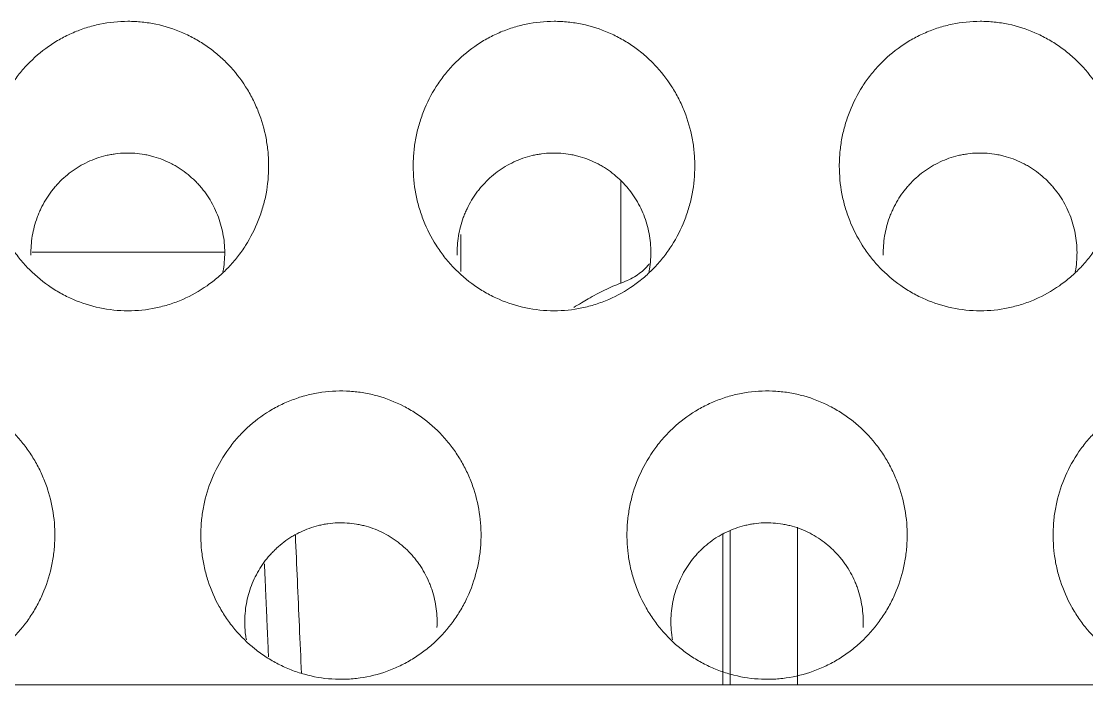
# Model space of a CAD drawing. Header units: inches. Extents: x 3778 to 56227, y -16914 to 35091.
# Drawn here: x 42843.12 to 42850.59, y -12658.71 to -12654.06 of the extents above; entities that cross this region are included whole.
import ezdxf

# ---------------------------------------------------------------- set-up
doc = ezdxf.new("R2010")
doc.units = ezdxf.units.IN
doc.header["$LTSCALE"] = 100
doc.header["$MEASUREMENT"] = 0
doc.layers.add('2-con', color=2, linetype='Continuous')
doc.layers.add('mark-B', color=2, linetype='Continuous', lineweight=20)

# ---------------------------------------------------------------- blocks, each defined once
blk = doc.blocks.new('무풍1WAY 대형')
at = {"layer": 'mark-B'}
for p, q in [((289.2596, -420.2368), (-384.8363, -420.2368)), ((-164.5158, -420.2368), (-164.5158, -421.3419)), ((-163.9918, -420.2368), (-163.9918, -421.2963)), ((-163.2769, -423.0513), (-163.2769, -423.7637)), ((-162.1557, -423.3937), (-162.1557, -423.1322)), ((-159.1497, -423.2677), (-160.5009, -423.2677))]:
    blk.add_line(p, q, dxfattribs=at)
for points, knots in [([(-168.2708, -421.2256), (-168.2746, -421.2909), (-168.2698, -421.4199), (-168.2416, -421.5457), (-168.2162, -421.6232), (-168.2108, -421.6387), (-168.1991, -421.6692), (-168.1807, -421.7144), (-168.1449, -421.7869), (-168.1108, -421.842), (-168.0832, -421.8822), (-168.0737, -421.8954), (-168.0539, -421.9214), (-168.0436, -421.9342), (-167.9908, -421.997), (-167.9443, -422.0424), (-167.8682, -422.1033), (-167.8418, -422.1224), (-167.8005, -422.1491), (-167.7865, -422.1578), (-167.7579, -422.1743), (-167.7435, -422.1822), (-167.6706, -422.2196), (-167.61, -422.2433), (-167.5312, -422.2653), (-167.5153, -422.2693), (-167.4832, -422.2765), (-167.4669, -422.2797), (-167.4181, -422.288), (-167.3855, -422.2918), (-167.2876, -422.2982), (-167.2223, -422.2959), (-167.1405, -422.2843), (-167.1242, -422.2816), (-167.0919, -422.2753), (-167.0438, -422.2647), (-166.9657, -422.241), (-166.9053, -422.2158), (-166.8609, -422.1945), (-166.8461, -422.187), (-166.8172, -422.1713), (-166.803, -422.1631), (-166.7331, -422.1205), (-166.6812, -422.0812), (-166.6213, -422.0257), (-166.6095, -422.0143), (-166.5865, -421.9908), (-166.5753, -421.9788), (-166.5427, -421.942), (-166.5224, -421.9166), (-166.4652, -421.8379), (-166.4322, -421.7819), (-166.3768, -421.663), (-166.3552, -421.6018), (-166.3315, -421.5078), (-166.325, -421.4761), (-166.3151, -421.4118), (-166.3116, -421.3791), (-166.3059, -421.2817), (-166.3082, -421.2171), (-166.3206, -421.1209), (-166.3262, -421.0889), (-166.337, -421.0411), (-166.341, -421.0252), (-166.3496, -420.9938), (-166.3543, -420.9782), (-166.3796, -420.9012), (-166.4054, -420.8419), (-166.4447, -420.7708), (-166.453, -420.7568), (-166.4702, -420.7289), (-166.4792, -420.7152), (-166.507, -420.6747), (-166.5267, -420.6488), (-166.5894, -420.5743), (-166.6358, -420.5289), (-166.6998, -420.4776), (-166.7129, -420.4676), (-166.7396, -420.4484), (-166.7802, -420.4206), (-166.8507, -420.3798), (-166.9101, -420.3529), (-166.9557, -420.335), (-166.9711, -420.3294), (-167.0024, -420.319), (-167.0182, -420.3141), (-167.0977, -420.2921), (-167.1621, -420.2811), (-167.2599, -420.2747), (-167.2928, -420.2742), (-167.3423, -420.276), (-167.3589, -420.2771), (-167.3917, -420.28), (-167.408, -420.2819), (-167.489, -420.2934), (-167.5524, -420.3091), (-167.6298, -420.3369), (-167.6452, -420.3429), (-167.6757, -420.3557), (-167.7206, -420.3759), (-167.7923, -420.4149), (-167.8462, -420.4516), (-167.8853, -420.4812), (-167.8981, -420.4914), (-167.9234, -420.5126), (-167.9357, -420.5235), (-167.9958, -420.5792), (-168.0388, -420.6279), (-168.0962, -420.7068), (-168.1141, -420.7342), (-168.1474, -420.7908), (-168.1625, -420.8196), (-168.2036, -420.9079), (-168.2252, -420.9689), (-168.2491, -421.0636), (-168.2556, -421.0958), (-168.2655, -421.1604), (-168.2689, -421.1929), (-168.2708, -421.2256)], [0, 0, 0, 0, 0.03125, 0.0625, 0.0625, 0.070312, 0.070312, 0.078125, 0.09375, 0.109375, 0.109375, 0.117187, 0.117187, 0.125, 0.125, 0.15625, 0.15625, 0.171875, 0.171875, 0.179687, 0.179687, 0.1875, 0.1875, 0.21875, 0.21875, 0.226562, 0.226562, 0.234375, 0.234375, 0.25, 0.25, 0.28125, 0.28125, 0.289062, 0.289062, 0.296875, 0.3125, 0.328125, 0.328125, 0.335937, 0.335937, 0.34375, 0.34375, 0.375, 0.375, 0.382812, 0.382812, 0.390625, 0.390625, 0.40625, 0.40625, 0.4375, 0.4375, 0.46875, 0.46875, 0.484375, 0.484375, 0.5, 0.5, 0.53125, 0.53125, 0.546875, 0.546875, 0.554687, 0.554687, 0.5625, 0.5625, 0.59375, 0.59375, 0.601562, 0.601562, 0.609375, 0.609375, 0.625, 0.625, 0.65625, 0.65625, 0.664062, 0.664062, 0.671875, 0.6875, 0.703125, 0.703125, 0.710937, 0.710937, 0.71875, 0.71875, 0.75, 0.75, 0.765625, 0.765625, 0.773438, 0.773438, 0.78125, 0.78125, 0.8125, 0.8125, 0.820313, 0.820313, 0.828125, 0.84375, 0.859375, 0.859375, 0.867188, 0.867188, 0.875, 0.875, 0.90625, 0.90625, 0.921875, 0.921875, 0.9375, 0.9375, 0.96875, 0.96875, 0.984375, 0.984375, 1, 1, 1, 1]), ([(-165.2832, -421.2256), (-165.287, -421.2909), (-165.2822, -421.4199), (-165.254, -421.5457), (-165.2287, -421.6232), (-165.2232, -421.6387), (-165.2116, -421.6692), (-165.1931, -421.7144), (-165.1573, -421.7869), (-165.1233, -421.842), (-165.0957, -421.8822), (-165.0861, -421.8954), (-165.0663, -421.9214), (-165.0561, -421.9342), (-165.0032, -421.997), (-164.9567, -422.0424), (-164.8806, -422.1033), (-164.8542, -422.1224), (-164.813, -422.1491), (-164.7989, -422.1578), (-164.7704, -422.1743), (-164.756, -422.1822), (-164.6831, -422.2196), (-164.6224, -422.2433), (-164.5436, -422.2653), (-164.5277, -422.2693), (-164.4956, -422.2765), (-164.4793, -422.2797), (-164.4305, -422.288), (-164.3979, -422.2918), (-164.3001, -422.2982), (-164.2348, -422.2959), (-164.153, -422.2843), (-164.1366, -422.2816), (-164.1043, -422.2753), (-164.0562, -422.2647), (-163.9781, -422.241), (-163.9178, -422.2158), (-163.8733, -422.1945), (-163.8586, -422.187), (-163.8296, -422.1713), (-163.8154, -422.1631), (-163.7455, -422.1205), (-163.6937, -422.0812), (-163.6337, -422.0257), (-163.622, -422.0143), (-163.599, -421.9908), (-163.5878, -421.9788), (-163.5552, -421.942), (-163.5348, -421.9166), (-163.4776, -421.8379), (-163.4446, -421.7819), (-163.3892, -421.663), (-163.3676, -421.6018), (-163.3439, -421.5078), (-163.3375, -421.4761), (-163.3276, -421.4118), (-163.3241, -421.3791), (-163.3184, -421.2817), (-163.3206, -421.2171), (-163.333, -421.1209), (-163.3386, -421.0889), (-163.3494, -421.0411), (-163.3534, -421.0252), (-163.3621, -420.9938), (-163.3668, -420.9782), (-163.392, -420.9012), (-163.4178, -420.8419), (-163.4572, -420.7708), (-163.4654, -420.7568), (-163.4826, -420.7289), (-163.4916, -420.7152), (-163.5194, -420.6747), (-163.5392, -420.6488), (-163.6018, -420.5743), (-163.6482, -420.5289), (-163.7122, -420.4776), (-163.7253, -420.4676), (-163.752, -420.4484), (-163.7926, -420.4206), (-163.8631, -420.3798), (-163.9225, -420.3529), (-163.9682, -420.335), (-163.9836, -420.3294), (-164.0148, -420.319), (-164.0307, -420.3141), (-164.1101, -420.2921), (-164.1745, -420.2811), (-164.2724, -420.2747), (-164.3052, -420.2742), (-164.3548, -420.276), (-164.3713, -420.2771), (-164.4041, -420.28), (-164.4204, -420.2819), (-164.5015, -420.2934), (-164.5649, -420.3091), (-164.6423, -420.3369), (-164.6577, -420.3429), (-164.6881, -420.3557), (-164.7331, -420.3759), (-164.8048, -420.4149), (-164.8587, -420.4516), (-164.8978, -420.4812), (-164.9106, -420.4914), (-164.9358, -420.5126), (-164.9482, -420.5235), (-165.0083, -420.5792), (-165.0513, -420.6279), (-165.1086, -420.7068), (-165.1265, -420.7342), (-165.1598, -420.7908), (-165.1749, -420.8196), (-165.216, -420.9079), (-165.2377, -420.9689), (-165.2615, -421.0636), (-165.268, -421.0958), (-165.2779, -421.1604), (-165.2814, -421.1929), (-165.2832, -421.2256)], [0, 0, 0, 0, 0.03125, 0.0625, 0.0625, 0.070313, 0.070313, 0.078125, 0.09375, 0.109375, 0.109375, 0.117188, 0.117188, 0.125, 0.125, 0.15625, 0.15625, 0.171875, 0.171875, 0.179688, 0.179688, 0.1875, 0.1875, 0.21875, 0.21875, 0.226563, 0.226563, 0.234375, 0.234375, 0.25, 0.25, 0.28125, 0.28125, 0.289063, 0.289063, 0.296875, 0.3125, 0.328125, 0.328125, 0.335938, 0.335938, 0.34375, 0.34375, 0.375, 0.375, 0.382813, 0.382813, 0.390625, 0.390625, 0.40625, 0.40625, 0.4375, 0.4375, 0.46875, 0.46875, 0.484375, 0.484375, 0.5, 0.5, 0.53125, 0.53125, 0.546875, 0.546875, 0.554688, 0.554688, 0.5625, 0.5625, 0.59375, 0.59375, 0.601563, 0.601563, 0.609375, 0.609375, 0.625, 0.625, 0.65625, 0.65625, 0.664063, 0.664063, 0.671875, 0.6875, 0.703125, 0.703125, 0.710938, 0.710938, 0.71875, 0.71875, 0.75, 0.75, 0.765625, 0.765625, 0.773438, 0.773438, 0.78125, 0.78125, 0.8125, 0.8125, 0.820313, 0.820313, 0.828125, 0.84375, 0.859375, 0.859375, 0.867188, 0.867188, 0.875, 0.875, 0.90625, 0.90625, 0.921875, 0.921875, 0.9375, 0.9375, 0.96875, 0.96875, 0.984375, 0.984375, 1, 1, 1, 1]), ([(-164.0439, -420.2368), (-164.0439, -420.3609), (-164.0439, -420.484), (-164.0439, -420.7281), (-164.0439, -420.9676), (-164.0439, -421.2032), (-164.0439, -421.3188)], [0, 0, 0, 0, 0.335683, 0.335683, 0.671367, 1, 1, 1, 1]), ([(-162.2957, -421.2256), (-162.2995, -421.2909), (-162.2947, -421.4199), (-162.2665, -421.5457), (-162.2411, -421.6232), (-162.2357, -421.6387), (-162.224, -421.6692), (-162.2056, -421.7144), (-162.1698, -421.7869), (-162.1357, -421.842), (-162.1081, -421.8822), (-162.0986, -421.8954), (-162.0788, -421.9214), (-162.0685, -421.9342), (-162.0157, -421.997), (-161.9692, -422.0424), (-161.8931, -422.1033), (-161.8667, -422.1224), (-161.8254, -422.1491), (-161.8114, -422.1578), (-161.7828, -422.1743), (-161.7684, -422.1822), (-161.6955, -422.2196), (-161.6349, -422.2433), (-161.5561, -422.2653), (-161.5402, -422.2693), (-161.5081, -422.2765), (-161.4918, -422.2797), (-161.443, -422.288), (-161.4104, -422.2918), (-161.3125, -422.2982), (-161.2472, -422.2959), (-161.1654, -422.2843), (-161.1491, -422.2816), (-161.1168, -422.2753), (-161.0687, -422.2647), (-160.9906, -422.241), (-160.9302, -422.2158), (-160.8858, -422.1945), (-160.8711, -422.187), (-160.8421, -422.1713), (-160.8279, -422.1631), (-160.758, -422.1205), (-160.7061, -422.0812), (-160.6462, -422.0257), (-160.6344, -422.0143), (-160.6115, -421.9908), (-160.6002, -421.9788), (-160.5676, -421.942), (-160.5473, -421.9166), (-160.4901, -421.8379), (-160.4571, -421.7819), (-160.4017, -421.663), (-160.3801, -421.6018), (-160.3564, -421.5078), (-160.3499, -421.4761), (-160.34, -421.4118), (-160.3365, -421.3791), (-160.3308, -421.2817), (-160.3331, -421.2171), (-160.3455, -421.1209), (-160.3511, -421.0889), (-160.3619, -421.0411), (-160.3659, -421.0252), (-160.3746, -420.9938), (-160.3792, -420.9782), (-160.4045, -420.9012), (-160.4303, -420.8419), (-160.4696, -420.7708), (-160.4779, -420.7568), (-160.4951, -420.7289), (-160.5041, -420.7152), (-160.5319, -420.6747), (-160.5516, -420.6488), (-160.6143, -420.5743), (-160.6607, -420.5289), (-160.7247, -420.4776), (-160.7378, -420.4676), (-160.7645, -420.4484), (-160.8051, -420.4206), (-160.8756, -420.3798), (-160.935, -420.3529), (-160.9806, -420.335), (-160.996, -420.3294), (-161.0273, -420.319), (-161.0431, -420.3141), (-161.1226, -420.2921), (-161.187, -420.2811), (-161.2848, -420.2747), (-161.3177, -420.2742), (-161.3672, -420.276), (-161.3838, -420.2771), (-161.4166, -420.28), (-161.4329, -420.2819), (-161.5139, -420.2934), (-161.5773, -420.3091), (-161.6547, -420.3369), (-161.6701, -420.3429), (-161.7006, -420.3557), (-161.7455, -420.3759), (-161.8172, -420.4149), (-161.8711, -420.4516), (-161.9102, -420.4812), (-161.9231, -420.4914), (-161.9483, -420.5126), (-161.9606, -420.5235), (-162.0207, -420.5792), (-162.0637, -420.6279), (-162.1211, -420.7068), (-162.139, -420.7342), (-162.1723, -420.7908), (-162.1874, -420.8196), (-162.2285, -420.9079), (-162.2501, -420.9689), (-162.274, -421.0636), (-162.2805, -421.0958), (-162.2904, -421.1604), (-162.2938, -421.1929), (-162.2957, -421.2256)], [0, 0, 0, 0, 0.03125, 0.0625, 0.0625, 0.070312, 0.070312, 0.078125, 0.09375, 0.109375, 0.109375, 0.117187, 0.117187, 0.125, 0.125, 0.15625, 0.15625, 0.171875, 0.171875, 0.179687, 0.179687, 0.1875, 0.1875, 0.21875, 0.21875, 0.226562, 0.226562, 0.234375, 0.234375, 0.25, 0.25, 0.28125, 0.28125, 0.289062, 0.289062, 0.296875, 0.3125, 0.328125, 0.328125, 0.335937, 0.335937, 0.34375, 0.34375, 0.375, 0.375, 0.382812, 0.382812, 0.390625, 0.390625, 0.40625, 0.40625, 0.4375, 0.4375, 0.46875, 0.46875, 0.484375, 0.484375, 0.5, 0.5, 0.53125, 0.53125, 0.546875, 0.546875, 0.554687, 0.554687, 0.5625, 0.5625, 0.59375, 0.59375, 0.601562, 0.601562, 0.609375, 0.609375, 0.625, 0.625, 0.65625, 0.65625, 0.664062, 0.664062, 0.671875, 0.6875, 0.703125, 0.703125, 0.710937, 0.710937, 0.71875, 0.71875, 0.75, 0.75, 0.765625, 0.765625, 0.773437, 0.773437, 0.78125, 0.78125, 0.8125, 0.8125, 0.820312, 0.820312, 0.828125, 0.84375, 0.859375, 0.859375, 0.867187, 0.867187, 0.875, 0.875, 0.90625, 0.90625, 0.921875, 0.921875, 0.9375, 0.9375, 0.96875, 0.96875, 0.984375, 0.984375, 1, 1, 1, 1]), ([(-159.3082, -421.2256), (-159.3119, -421.2909), (-159.3071, -421.4199), (-159.2789, -421.5457), (-159.2536, -421.6232), (-159.2481, -421.6387), (-159.2365, -421.6692), (-159.218, -421.7144), (-159.1822, -421.7869), (-159.1482, -421.842), (-159.1206, -421.8822), (-159.111, -421.8954), (-159.0912, -421.9214), (-159.081, -421.9342), (-159.0281, -421.997), (-158.9816, -422.0424), (-158.9055, -422.1033), (-158.8791, -422.1224), (-158.8379, -422.1491), (-158.8238, -422.1578), (-158.7953, -422.1743), (-158.7809, -422.1822), (-158.708, -422.2196), (-158.6473, -422.2433), (-158.5685, -422.2653), (-158.5526, -422.2693), (-158.5205, -422.2765), (-158.5042, -422.2797), (-158.4554, -422.288), (-158.4228, -422.2918), (-158.325, -422.2982), (-158.2597, -422.2959), (-158.1779, -422.2843), (-158.1615, -422.2816), (-158.1292, -422.2753), (-158.0811, -422.2647), (-158.0031, -422.241), (-157.9427, -422.2158), (-157.8982, -422.1945), (-157.8835, -422.187), (-157.8545, -422.1713), (-157.8403, -422.1631), (-157.7704, -422.1205), (-157.7186, -422.0812), (-157.6586, -422.0257), (-157.6469, -422.0143), (-157.6239, -421.9908), (-157.6127, -421.9788), (-157.5801, -421.942), (-157.5597, -421.9166), (-157.5025, -421.8379), (-157.4695, -421.7819), (-157.4141, -421.663), (-157.3925, -421.6018), (-157.3688, -421.5078), (-157.3624, -421.4761), (-157.3525, -421.4118), (-157.349, -421.3791), (-157.3433, -421.2817), (-157.3455, -421.2171), (-157.3579, -421.1209), (-157.3636, -421.0889), (-157.3743, -421.0411), (-157.3783, -421.0252), (-157.387, -420.9938), (-157.3917, -420.9782), (-157.4169, -420.9012), (-157.4427, -420.8419), (-157.4821, -420.7708), (-157.4903, -420.7568), (-157.5075, -420.7289), (-157.5165, -420.7152), (-157.5444, -420.6747), (-157.5641, -420.6488), (-157.6268, -420.5743), (-157.6731, -420.5289), (-157.7371, -420.4776), (-157.7502, -420.4676), (-157.7769, -420.4484), (-157.8175, -420.4206), (-157.888, -420.3798), (-157.9474, -420.3529), (-157.9931, -420.335), (-158.0085, -420.3294), (-158.0397, -420.319), (-158.0556, -420.3141), (-158.135, -420.2921), (-158.1995, -420.2811), (-158.2973, -420.2747), (-158.3301, -420.2742), (-158.3797, -420.276), (-158.3962, -420.2771), (-158.429, -420.28), (-158.4453, -420.2819), (-158.5264, -420.2934), (-158.5898, -420.3091), (-158.6672, -420.3369), (-158.6826, -420.3429), (-158.713, -420.3557), (-158.758, -420.3759), (-158.8297, -420.4149), (-158.8836, -420.4516), (-158.9227, -420.4812), (-158.9355, -420.4914), (-158.9607, -420.5126), (-158.9731, -420.5235), (-159.0332, -420.5792), (-159.0762, -420.6279), (-159.1335, -420.7068), (-159.1514, -420.7342), (-159.1847, -420.7908), (-159.1998, -420.8196), (-159.2409, -420.9079), (-159.2626, -420.9689), (-159.2864, -421.0636), (-159.2929, -421.0958), (-159.3028, -421.1604), (-159.3063, -421.1929), (-159.3082, -421.2256)], [0, 0, 0, 0, 0.03125, 0.0625, 0.0625, 0.070312, 0.070312, 0.078125, 0.09375, 0.109375, 0.109375, 0.117187, 0.117187, 0.125, 0.125, 0.15625, 0.15625, 0.171875, 0.171875, 0.179687, 0.179687, 0.1875, 0.1875, 0.21875, 0.21875, 0.226562, 0.226562, 0.234375, 0.234375, 0.25, 0.25, 0.28125, 0.28125, 0.289062, 0.289062, 0.296875, 0.3125, 0.328125, 0.328125, 0.335937, 0.335937, 0.34375, 0.34375, 0.375, 0.375, 0.382812, 0.382812, 0.390625, 0.390625, 0.40625, 0.40625, 0.4375, 0.4375, 0.46875, 0.46875, 0.484375, 0.484375, 0.5, 0.5, 0.53125, 0.53125, 0.546875, 0.546875, 0.554687, 0.554687, 0.5625, 0.5625, 0.59375, 0.59375, 0.601562, 0.601562, 0.609375, 0.609375, 0.625, 0.625, 0.65625, 0.65625, 0.664062, 0.664062, 0.671875, 0.6875, 0.703125, 0.703125, 0.710937, 0.710937, 0.71875, 0.71875, 0.75, 0.75, 0.765625, 0.765625, 0.773437, 0.773437, 0.78125, 0.78125, 0.8125, 0.8125, 0.820312, 0.820312, 0.828125, 0.84375, 0.859375, 0.859375, 0.867187, 0.867187, 0.875, 0.875, 0.90625, 0.90625, 0.921875, 0.921875, 0.9375, 0.9375, 0.96875, 0.96875, 0.984375, 0.984375, 1, 1, 1, 1]), ([(-160.9958, -421.286), (-161.0051, -421.073), (-161.0145, -420.86), (-161.0287, -420.5367), (-161.0336, -420.4264), (-161.0384, -420.316)], [0, 0, 0, 0, 0.658677, 0.658677, 1, 1, 1, 1]), ([(-163.6398, -420.5524), (-163.6377, -420.5639), (-163.6359, -420.5755), (-163.6288, -420.6312), (-163.6272, -420.6755), (-163.6312, -420.7423), (-163.6336, -420.7647), (-163.6404, -420.8088), (-163.6448, -420.8306), (-163.6611, -420.8952), (-163.6759, -420.9371), (-163.7139, -421.0187), (-163.7366, -421.0571), (-163.7758, -421.1112), (-163.7898, -421.1286), (-163.8122, -421.1538), (-163.8199, -421.1621), (-163.8356, -421.1782), (-163.8437, -421.1861), (-163.8848, -421.2241), (-163.9204, -421.2511), (-163.9684, -421.2804), (-163.9781, -421.286), (-163.998, -421.2968), (-164.0081, -421.3019), (-164.0386, -421.3165), (-164.0801, -421.3338), (-164.1336, -421.3501), (-164.1666, -421.3574), (-164.1888, -421.3617), (-164.2, -421.3636), (-164.2562, -421.3715), (-164.301, -421.3731), (-164.3681, -421.3687), (-164.3905, -421.366), (-164.424, -421.3603), (-164.4352, -421.3581), (-164.4572, -421.3532), (-164.4681, -421.3504), (-164.5222, -421.3354), (-164.5638, -421.3191), (-164.6238, -421.2882), (-164.6435, -421.2768), (-164.6812, -421.2523), (-164.6994, -421.2392), (-164.7515, -421.1974), (-164.7835, -421.1663), (-164.8197, -421.1232), (-164.8268, -421.1143), (-164.8403, -421.0965), (-164.8469, -421.0874), (-164.8658, -421.0599), (-164.8892, -421.0221), (-164.9138, -420.9723), (-164.9264, -420.9412), (-164.9344, -420.9203), (-164.9381, -420.9097), (-164.9555, -420.8565), (-164.9748, -420.7702), (-164.9781, -420.6816), (-164.9755, -420.6368)], [0, 0, 0, 0, 0.015264, 0.015264, 0.073189, 0.073189, 0.102152, 0.102152, 0.131115, 0.131115, 0.189041, 0.189041, 0.246966, 0.246966, 0.275929, 0.275929, 0.290411, 0.290411, 0.304892, 0.304892, 0.362818, 0.362818, 0.377299, 0.377299, 0.391781, 0.391781, 0.420743, 0.449706, 0.464188, 0.464188, 0.478669, 0.478669, 0.536595, 0.536595, 0.565558, 0.565558, 0.580039, 0.580039, 0.59452, 0.59452, 0.652446, 0.652446, 0.681409, 0.681409, 0.710372, 0.710372, 0.768297, 0.768297, 0.782779, 0.782779, 0.79726, 0.79726, 0.826223, 0.855186, 0.869667, 0.869667, 0.884149, 0.884149, 0.942074, 1, 1, 1, 1]), ([(-160.6522, -420.5524), (-160.6502, -420.5639), (-160.6484, -420.5755), (-160.6412, -420.6312), (-160.6397, -420.6755), (-160.6436, -420.7423), (-160.646, -420.7647), (-160.6528, -420.8088), (-160.6573, -420.8306), (-160.6735, -420.8952), (-160.6884, -420.9371), (-160.7264, -421.0187), (-160.749, -421.0571), (-160.7883, -421.1112), (-160.8023, -421.1286), (-160.8246, -421.1538), (-160.8323, -421.1621), (-160.8481, -421.1782), (-160.8561, -421.1861), (-160.8973, -421.2241), (-160.9329, -421.2511), (-160.9808, -421.2804), (-160.9906, -421.286), (-161.0105, -421.2968), (-161.0206, -421.3019), (-161.0511, -421.3165), (-161.0925, -421.3338), (-161.1461, -421.3501), (-161.1791, -421.3574), (-161.2013, -421.3617), (-161.2125, -421.3636), (-161.2686, -421.3715), (-161.3134, -421.3731), (-161.3806, -421.3687), (-161.4029, -421.366), (-161.4365, -421.3603), (-161.4476, -421.3581), (-161.4697, -421.3532), (-161.4806, -421.3504), (-161.5346, -421.3354), (-161.5763, -421.3191), (-161.6363, -421.2882), (-161.6559, -421.2768), (-161.6937, -421.2523), (-161.7118, -421.2392), (-161.764, -421.1974), (-161.7959, -421.1663), (-161.8322, -421.1232), (-161.8392, -421.1143), (-161.8528, -421.0965), (-161.8593, -421.0874), (-161.8783, -421.0599), (-161.9016, -421.0221), (-161.9262, -420.9723), (-161.9389, -420.9412), (-161.9468, -420.9203), (-161.9506, -420.9097), (-161.968, -420.8565), (-161.9873, -420.7702), (-161.9906, -420.6816), (-161.988, -420.6368)], [0, 0, 0, 0, 0.015264, 0.015264, 0.073189, 0.073189, 0.102152, 0.102152, 0.131115, 0.131115, 0.189041, 0.189041, 0.246966, 0.246966, 0.275929, 0.275929, 0.290411, 0.290411, 0.304892, 0.304892, 0.362818, 0.362818, 0.377299, 0.377299, 0.391781, 0.391781, 0.420743, 0.449706, 0.464188, 0.464188, 0.478669, 0.478669, 0.536595, 0.536595, 0.565558, 0.565558, 0.580039, 0.580039, 0.59452, 0.59452, 0.652446, 0.652446, 0.681409, 0.681409, 0.710372, 0.710372, 0.768297, 0.768297, 0.782779, 0.782779, 0.79726, 0.79726, 0.826223, 0.855186, 0.869667, 0.869667, 0.884149, 0.884149, 0.942074, 1, 1, 1, 1]), ([(-165.7965, -422.8577), (-165.863, -422.8577), (-165.9284, -422.8646), (-166.0247, -422.8846), (-166.0565, -422.893), (-166.1038, -422.908), (-166.1196, -422.9135), (-166.1505, -422.9251), (-166.1658, -422.9313), (-166.2412, -422.9641), (-166.2983, -422.9961), (-166.3792, -423.0527), (-166.4054, -423.0731), (-166.4552, -423.116), (-166.5026, -423.1611), (-166.5453, -423.2105), (-166.5755, -423.2491), (-166.5853, -423.2622), (-166.6043, -423.289), (-166.6135, -423.3027), (-166.6577, -423.3721), (-166.6872, -423.4301), (-166.7231, -423.5209), (-166.7336, -423.5517), (-166.7473, -423.5989), (-166.7515, -423.6149), (-166.7591, -423.6468), (-166.7625, -423.6627), (-166.7777, -423.7428), (-166.7837, -423.8074), (-166.7837, -423.8887), (-166.7833, -423.905), (-166.7818, -423.9377), (-166.7807, -423.9541), (-166.776, -424.0031), (-166.7714, -424.0353), (-166.7532, -424.131), (-166.7352, -424.1934), (-166.6992, -424.2846), (-166.6856, -424.3147), (-166.6559, -424.373), (-166.6397, -424.4013), (-166.5873, -424.4835), (-166.5472, -424.5349), (-166.4902, -424.5946), (-166.4785, -424.6062), (-166.4547, -424.6289), (-166.4182, -424.6619), (-166.3538, -424.7119), (-166.2985, -424.7468), (-166.2555, -424.7709), (-166.2409, -424.7786), (-166.2112, -424.7934), (-166.1962, -424.8004), (-166.1205, -424.8333), (-166.0581, -424.8531), (-165.9616, -424.8733), (-165.929, -424.8784), (-165.8629, -424.8853), (-165.8299, -424.887), (-165.7313, -424.8871), (-165.666, -424.8805), (-165.585, -424.8637), (-165.5687, -424.8599), (-165.5367, -424.8515), (-165.4891, -424.8377), (-165.4124, -424.8089), (-165.3535, -424.7799), (-165.296, -424.7478), (-165.2678, -424.7301), (-165.1869, -424.6735), (-165.1374, -424.6309), (-165.0809, -424.5717), (-165.0698, -424.5596), (-165.0483, -424.5347), (-165.0378, -424.522), (-165.0073, -424.4831), (-164.9884, -424.4564), (-164.9358, -424.374), (-164.9062, -424.316), (-164.876, -424.2397), (-164.8703, -424.2242), (-164.8597, -424.1932), (-164.8449, -424.1465), (-164.8261, -424.0675), (-164.8169, -424.0032), (-164.8123, -423.9545), (-164.8112, -423.9382), (-164.8096, -423.9055), (-164.8092, -423.8891), (-164.8092, -423.8072), (-164.8153, -423.7426), (-164.8334, -423.6469), (-164.841, -423.6152), (-164.8546, -423.5681), (-164.8595, -423.5524), (-164.8701, -423.5213), (-164.8758, -423.5059), (-164.9058, -423.43), (-164.9352, -423.3721), (-164.9877, -423.2896), (-165.0066, -423.2629), (-165.0473, -423.2108), (-165.0687, -423.186), (-165.1363, -423.1151), (-165.1857, -423.0725), (-165.2529, -423.0252), (-165.2666, -423.0161), (-165.2947, -422.9984), (-165.3089, -422.99), (-165.352, -422.9658), (-165.3814, -422.9512), (-165.4714, -422.912), (-165.5339, -422.8919), (-165.6641, -422.8646), (-165.7299, -422.8577), (-165.7965, -422.8577)], [0, 0, 0, 0, 0.03125, 0.03125, 0.046875, 0.046875, 0.054688, 0.054688, 0.0625, 0.0625, 0.09375, 0.09375, 0.109375, 0.109375, 0.125, 0.140625, 0.140625, 0.148437, 0.148437, 0.15625, 0.15625, 0.1875, 0.1875, 0.203125, 0.203125, 0.210937, 0.210937, 0.21875, 0.21875, 0.25, 0.25, 0.257812, 0.257812, 0.265625, 0.265625, 0.28125, 0.28125, 0.3125, 0.3125, 0.328125, 0.328125, 0.34375, 0.34375, 0.375, 0.375, 0.382812, 0.382812, 0.390625, 0.40625, 0.421875, 0.421875, 0.429687, 0.429687, 0.4375, 0.4375, 0.46875, 0.46875, 0.484375, 0.484375, 0.5, 0.5, 0.53125, 0.53125, 0.539062, 0.539062, 0.546875, 0.5625, 0.578125, 0.578125, 0.59375, 0.59375, 0.625, 0.625, 0.632812, 0.632812, 0.640625, 0.640625, 0.65625, 0.65625, 0.6875, 0.6875, 0.695312, 0.695312, 0.703125, 0.71875, 0.734375, 0.734375, 0.742187, 0.742187, 0.75, 0.75, 0.78125, 0.78125, 0.796875, 0.796875, 0.804687, 0.804687, 0.8125, 0.8125, 0.84375, 0.84375, 0.859375, 0.859375, 0.875, 0.875, 0.90625, 0.90625, 0.914062, 0.914062, 0.921875, 0.921875, 0.9375, 0.9375, 0.96875, 0.96875, 1, 1, 1, 1]), ([(-162.8089, -422.8577), (-162.8755, -422.8577), (-162.9408, -422.8646), (-163.0372, -422.8846), (-163.069, -422.893), (-163.1163, -422.908), (-163.132, -422.9135), (-163.163, -422.9251), (-163.1783, -422.9313), (-163.2537, -422.9641), (-163.3108, -422.9961), (-163.3916, -423.0527), (-163.4178, -423.0731), (-163.4677, -423.116), (-163.5151, -423.1611), (-163.5577, -423.2105), (-163.588, -423.2491), (-163.5978, -423.2622), (-163.6167, -423.289), (-163.6259, -423.3027), (-163.6702, -423.3721), (-163.6996, -423.4301), (-163.7355, -423.5209), (-163.746, -423.5517), (-163.7597, -423.5989), (-163.7639, -423.6149), (-163.7715, -423.6468), (-163.7749, -423.6627), (-163.7901, -423.7428), (-163.7962, -423.8074), (-163.7962, -423.8887), (-163.7958, -423.905), (-163.7943, -423.9377), (-163.7931, -423.9541), (-163.7885, -424.0031), (-163.7839, -424.0353), (-163.7657, -424.131), (-163.7477, -424.1934), (-163.7117, -424.2846), (-163.6981, -424.3147), (-163.6683, -424.373), (-163.6521, -424.4013), (-163.5997, -424.4835), (-163.5596, -424.5349), (-163.5027, -424.5946), (-163.491, -424.6062), (-163.4672, -424.6289), (-163.4307, -424.6619), (-163.3663, -424.7119), (-163.3109, -424.7468), (-163.2679, -424.7709), (-163.2533, -424.7786), (-163.2237, -424.7934), (-163.2086, -424.8004), (-163.1329, -424.8333), (-163.0705, -424.8531), (-162.9741, -424.8733), (-162.9415, -424.8784), (-162.8753, -424.8853), (-162.8423, -424.887), (-162.7437, -424.8871), (-162.6785, -424.8805), (-162.5974, -424.8637), (-162.5812, -424.8599), (-162.5491, -424.8515), (-162.5016, -424.8377), (-162.4248, -424.8089), (-162.366, -424.7799), (-162.3085, -424.7478), (-162.2803, -424.7301), (-162.1994, -424.6735), (-162.1499, -424.6309), (-162.0933, -424.5717), (-162.0823, -424.5596), (-162.0607, -424.5347), (-162.0502, -424.522), (-162.0197, -424.4831), (-162.0008, -424.4564), (-161.9482, -424.374), (-161.9186, -424.316), (-161.8884, -424.2397), (-161.8827, -424.2242), (-161.8721, -424.1932), (-161.8574, -424.1465), (-161.8385, -424.0675), (-161.8294, -424.0032), (-161.8248, -423.9545), (-161.8236, -423.9382), (-161.8221, -423.9055), (-161.8217, -423.8891), (-161.8217, -423.8072), (-161.8278, -423.7426), (-161.8459, -423.6469), (-161.8534, -423.6152), (-161.867, -423.5681), (-161.872, -423.5524), (-161.8826, -423.5213), (-161.8882, -423.5059), (-161.9182, -423.43), (-161.9477, -423.3721), (-162.0002, -423.2896), (-162.0191, -423.2629), (-162.0597, -423.2108), (-162.0812, -423.186), (-162.1488, -423.1151), (-162.1981, -423.0725), (-162.2654, -423.0252), (-162.2791, -423.0161), (-162.3071, -422.9984), (-162.3214, -422.99), (-162.3645, -422.9658), (-162.3938, -422.9512), (-162.4838, -422.912), (-162.5464, -422.8919), (-162.6765, -422.8646), (-162.7424, -422.8577), (-162.8089, -422.8577)], [0, 0, 0, 0, 0.03125, 0.03125, 0.046875, 0.046875, 0.054687, 0.054687, 0.0625, 0.0625, 0.09375, 0.09375, 0.109375, 0.109375, 0.125, 0.140625, 0.140625, 0.148438, 0.148438, 0.15625, 0.15625, 0.1875, 0.1875, 0.203125, 0.203125, 0.210938, 0.210938, 0.21875, 0.21875, 0.25, 0.25, 0.257813, 0.257813, 0.265625, 0.265625, 0.28125, 0.28125, 0.3125, 0.3125, 0.328125, 0.328125, 0.34375, 0.34375, 0.375, 0.375, 0.382813, 0.382813, 0.390625, 0.40625, 0.421875, 0.421875, 0.429688, 0.429688, 0.4375, 0.4375, 0.46875, 0.46875, 0.484375, 0.484375, 0.5, 0.5, 0.53125, 0.53125, 0.539063, 0.539063, 0.546875, 0.5625, 0.578125, 0.578125, 0.59375, 0.59375, 0.625, 0.625, 0.632813, 0.632813, 0.640625, 0.640625, 0.65625, 0.65625, 0.6875, 0.6875, 0.695313, 0.695313, 0.703125, 0.71875, 0.734375, 0.734375, 0.742188, 0.742188, 0.75, 0.75, 0.78125, 0.78125, 0.796875, 0.796875, 0.804688, 0.804688, 0.8125, 0.8125, 0.84375, 0.84375, 0.859375, 0.859375, 0.875, 0.875, 0.90625, 0.90625, 0.914063, 0.914063, 0.921875, 0.921875, 0.9375, 0.9375, 0.96875, 0.96875, 1, 1, 1, 1]), ([(-163.0481, -422.9407), (-163.0326, -422.9316), (-163.0171, -422.9224), (-162.9834, -422.9026), (-162.9652, -422.8918), (-162.947, -422.8811)], [0, 0, 0, 0, 0.459272, 0.459272, 1, 1, 1, 1]), ([(-159.8214, -422.8577), (-159.8879, -422.8577), (-159.9533, -422.8646), (-160.0496, -422.8846), (-160.0814, -422.893), (-160.1287, -422.908), (-160.1445, -422.9135), (-160.1755, -422.9251), (-160.1907, -422.9313), (-160.2661, -422.9641), (-160.3232, -422.9961), (-160.4041, -423.0527), (-160.4303, -423.0731), (-160.4801, -423.116), (-160.5275, -423.1611), (-160.5702, -423.2105), (-160.6004, -423.2491), (-160.6102, -423.2622), (-160.6292, -423.289), (-160.6384, -423.3027), (-160.6826, -423.3721), (-160.7121, -423.4301), (-160.748, -423.5209), (-160.7585, -423.5517), (-160.7722, -423.5989), (-160.7764, -423.6149), (-160.784, -423.6468), (-160.7874, -423.6627), (-160.8026, -423.7428), (-160.8086, -423.8074), (-160.8086, -423.8887), (-160.8082, -423.905), (-160.8067, -423.9377), (-160.8056, -423.9541), (-160.8009, -424.0031), (-160.7963, -424.0353), (-160.7781, -424.131), (-160.7602, -424.1934), (-160.7241, -424.2846), (-160.7105, -424.3147), (-160.6808, -424.373), (-160.6646, -424.4013), (-160.6122, -424.4835), (-160.5721, -424.5349), (-160.5152, -424.5946), (-160.5034, -424.6062), (-160.4796, -424.6289), (-160.4431, -424.6619), (-160.3787, -424.7119), (-160.3234, -424.7468), (-160.2804, -424.7709), (-160.2658, -424.7786), (-160.2361, -424.7934), (-160.2211, -424.8004), (-160.1454, -424.8333), (-160.083, -424.8531), (-159.9866, -424.8733), (-159.954, -424.8784), (-159.8878, -424.8853), (-159.8548, -424.887), (-159.7562, -424.8871), (-159.6909, -424.8805), (-159.6099, -424.8637), (-159.5936, -424.8599), (-159.5616, -424.8515), (-159.514, -424.8377), (-159.4373, -424.8089), (-159.3784, -424.7799), (-159.321, -424.7478), (-159.2927, -424.7301), (-159.2118, -424.6735), (-159.1623, -424.6309), (-159.1058, -424.5717), (-159.0947, -424.5596), (-159.0732, -424.5347), (-159.0627, -424.522), (-159.0322, -424.4831), (-159.0133, -424.4564), (-158.9607, -424.374), (-158.9311, -424.316), (-158.9009, -424.2397), (-158.8952, -424.2242), (-158.8846, -424.1932), (-158.8698, -424.1465), (-158.851, -424.0675), (-158.8418, -424.0032), (-158.8372, -423.9545), (-158.8361, -423.9382), (-158.8345, -423.9055), (-158.8341, -423.8891), (-158.8341, -423.8072), (-158.8402, -423.7426), (-158.8583, -423.6469), (-158.8659, -423.6152), (-158.8795, -423.5681), (-158.8844, -423.5524), (-158.895, -423.5213), (-158.9007, -423.5059), (-158.9307, -423.43), (-158.9601, -423.3721), (-159.0126, -423.2896), (-159.0315, -423.2629), (-159.0722, -423.2108), (-159.0937, -423.186), (-159.1612, -423.1151), (-159.2106, -423.0725), (-159.2778, -423.0252), (-159.2916, -423.0161), (-159.3196, -422.9984), (-159.3338, -422.99), (-159.3769, -422.9658), (-159.4063, -422.9512), (-159.4963, -422.912), (-159.5588, -422.8919), (-159.689, -422.8646), (-159.7548, -422.8577), (-159.8214, -422.8577)], [0, 0, 0, 0, 0.03125, 0.03125, 0.046875, 0.046875, 0.054687, 0.054687, 0.0625, 0.0625, 0.09375, 0.09375, 0.109375, 0.109375, 0.125, 0.140625, 0.140625, 0.148437, 0.148437, 0.15625, 0.15625, 0.1875, 0.1875, 0.203125, 0.203125, 0.210937, 0.210937, 0.21875, 0.21875, 0.25, 0.25, 0.257812, 0.257812, 0.265625, 0.265625, 0.28125, 0.28125, 0.3125, 0.3125, 0.328125, 0.328125, 0.34375, 0.34375, 0.375, 0.375, 0.382812, 0.382812, 0.390625, 0.40625, 0.421875, 0.421875, 0.429687, 0.429687, 0.4375, 0.4375, 0.46875, 0.46875, 0.484375, 0.484375, 0.5, 0.5, 0.53125, 0.53125, 0.539062, 0.539062, 0.546875, 0.5625, 0.578125, 0.578125, 0.59375, 0.59375, 0.625, 0.625, 0.632812, 0.632812, 0.640625, 0.640625, 0.65625, 0.65625, 0.6875, 0.6875, 0.695312, 0.695312, 0.703125, 0.71875, 0.734375, 0.734375, 0.742187, 0.742187, 0.75, 0.75, 0.78125, 0.78125, 0.796875, 0.796875, 0.804687, 0.804687, 0.8125, 0.8125, 0.84375, 0.84375, 0.859375, 0.859375, 0.875, 0.875, 0.90625, 0.90625, 0.914062, 0.914062, 0.921875, 0.921875, 0.9375, 0.9375, 0.96875, 0.96875, 1, 1, 1, 1]), ([(-163.0481, -422.9407), (-163.0869, -422.9636), (-163.1256, -422.9845), (-163.1831, -423.0124), (-163.2022, -423.0212), (-163.2401, -423.0374), (-163.2587, -423.0448), (-163.2769, -423.0513)], [0, 0, 0, 0, 0.5, 0.5, 0.75, 0.75, 1, 1, 1, 1]), ([(-163.4771, -423.1877), (-163.4719, -423.1806), (-163.4662, -423.1736), (-163.45, -423.1555), (-163.4387, -423.1446), (-163.4134, -423.1233), (-163.3993, -423.113), (-163.3687, -423.0934), (-163.3522, -423.0842), (-163.3166, -423.0668), (-163.2975, -423.0588), (-163.2769, -423.0513)], [0, 0, 0, 0, 0.132829, 0.132829, 0.349622, 0.349622, 0.566414, 0.566414, 0.783207, 0.783207, 1, 1, 1, 1]), ([(-166.4628, -423.1303), (-166.4641, -423.1368), (-166.4652, -423.1433), (-166.4735, -423.194), (-166.4766, -423.2385), (-166.4749, -423.3059), (-166.4733, -423.3285), (-166.4679, -423.3732), (-166.4642, -423.3952), (-166.4501, -423.4607), (-166.4366, -423.5035), (-166.4011, -423.5869), (-166.3797, -423.6263), (-166.3421, -423.6821), (-166.3286, -423.7001), (-166.307, -423.7262), (-166.2996, -423.7348), (-166.2843, -423.7516), (-166.2764, -423.7597), (-166.2364, -423.7995), (-166.2015, -423.8279), (-166.1543, -423.8591), (-166.1447, -423.8651), (-166.1251, -423.8767), (-166.1151, -423.8822), (-166.085, -423.8981), (-166.0439, -423.917), (-165.9906, -423.9353), (-165.9577, -423.9439), (-165.9355, -423.9491), (-165.9243, -423.9514), (-165.8681, -423.9614), (-165.823, -423.9647), (-165.7553, -423.9628), (-165.7326, -423.961), (-165.6987, -423.9566), (-165.6874, -423.9548), (-165.665, -423.9506), (-165.6539, -423.9483), (-165.5989, -423.9352), (-165.5563, -423.9203), (-165.4948, -423.8915), (-165.4745, -423.8808), (-165.4356, -423.8575), (-165.4169, -423.845), (-165.3628, -423.8049), (-165.3295, -423.7747), (-165.2914, -423.7326), (-165.284, -423.724), (-165.2697, -423.7065), (-165.2628, -423.6976), (-165.2427, -423.6705), (-165.2178, -423.6333), (-165.1913, -423.5841), (-165.1775, -423.5533), (-165.1687, -423.5325), (-165.1646, -423.5219), (-165.1452, -423.469), (-165.1227, -423.3828), (-165.1164, -423.2938), (-165.1174, -423.2486)], [0, 0, 0, 0, 0.008601, 0.008601, 0.066919, 0.066919, 0.096078, 0.096078, 0.125236, 0.125236, 0.183554, 0.183554, 0.241872, 0.241872, 0.27103, 0.27103, 0.28561, 0.28561, 0.300189, 0.300189, 0.358507, 0.358507, 0.373086, 0.373086, 0.387666, 0.387666, 0.416824, 0.445983, 0.460562, 0.460562, 0.475142, 0.475142, 0.533459, 0.533459, 0.562618, 0.562618, 0.577198, 0.577198, 0.591777, 0.591777, 0.650095, 0.650095, 0.679253, 0.679253, 0.708412, 0.708412, 0.76673, 0.76673, 0.781309, 0.781309, 0.795889, 0.795889, 0.825047, 0.854206, 0.868785, 0.868785, 0.883365, 0.883365, 0.941682, 1, 1, 1, 1]), ([(-163.4753, -423.1303), (-163.4765, -423.1368), (-163.4777, -423.1433), (-163.4859, -423.194), (-163.489, -423.2385), (-163.4874, -423.3059), (-163.4857, -423.3285), (-163.4804, -423.3732), (-163.4767, -423.3952), (-163.4625, -423.4607), (-163.449, -423.5035), (-163.4136, -423.5869), (-163.3921, -423.6263), (-163.3545, -423.6821), (-163.3411, -423.7001), (-163.3195, -423.7262), (-163.312, -423.7348), (-163.2967, -423.7516), (-163.2889, -423.7597), (-163.2488, -423.7995), (-163.214, -423.8279), (-163.1668, -423.8591), (-163.1572, -423.8651), (-163.1376, -423.8767), (-163.1276, -423.8822), (-163.0974, -423.8981), (-163.0564, -423.917), (-163.003, -423.9353), (-162.9701, -423.9439), (-162.948, -423.9491), (-162.9368, -423.9514), (-162.8805, -423.9614), (-162.8354, -423.9647), (-162.7677, -423.9628), (-162.7451, -423.961), (-162.7112, -423.9566), (-162.6998, -423.9548), (-162.6774, -423.9506), (-162.6663, -423.9483), (-162.6113, -423.9352), (-162.5688, -423.9203), (-162.5072, -423.8915), (-162.487, -423.8808), (-162.4481, -423.8575), (-162.4293, -423.845), (-162.3752, -423.8049), (-162.3419, -423.7747), (-162.3039, -423.7326), (-162.2964, -423.724), (-162.2821, -423.7065), (-162.2752, -423.6976), (-162.2552, -423.6705), (-162.2303, -423.6333), (-162.2038, -423.5841), (-162.1899, -423.5533), (-162.1812, -423.5325), (-162.177, -423.5219), (-162.1576, -423.469), (-162.1352, -423.3828), (-162.1288, -423.2938), (-162.1299, -423.2486)], [0, 0, 0, 0, 0.008601, 0.008601, 0.066919, 0.066919, 0.096078, 0.096078, 0.125236, 0.125236, 0.183554, 0.183554, 0.241872, 0.241872, 0.27103, 0.27103, 0.28561, 0.28561, 0.300189, 0.300189, 0.358507, 0.358507, 0.373086, 0.373086, 0.387666, 0.387666, 0.416824, 0.445983, 0.460562, 0.460562, 0.475142, 0.475142, 0.533459, 0.533459, 0.562618, 0.562618, 0.577198, 0.577198, 0.591777, 0.591777, 0.650095, 0.650095, 0.679253, 0.679253, 0.708412, 0.708412, 0.76673, 0.76673, 0.781309, 0.781309, 0.795889, 0.795889, 0.825047, 0.854206, 0.868785, 0.868785, 0.883365, 0.883365, 0.941682, 1, 1, 1, 1]), ([(-160.4877, -423.1303), (-160.489, -423.1368), (-160.4901, -423.1433), (-160.4984, -423.194), (-160.5015, -423.2385), (-160.4998, -423.3059), (-160.4982, -423.3285), (-160.4928, -423.3732), (-160.4891, -423.3952), (-160.475, -423.4607), (-160.4615, -423.5035), (-160.426, -423.5869), (-160.4046, -423.6263), (-160.367, -423.6821), (-160.3535, -423.7001), (-160.3319, -423.7262), (-160.3245, -423.7348), (-160.3092, -423.7516), (-160.3013, -423.7597), (-160.2613, -423.7995), (-160.2264, -423.8279), (-160.1793, -423.8591), (-160.1696, -423.8651), (-160.15, -423.8767), (-160.14, -423.8822), (-160.1099, -423.8981), (-160.0688, -423.917), (-160.0155, -423.9353), (-159.9826, -423.9439), (-159.9604, -423.9491), (-159.9492, -423.9514), (-159.893, -423.9614), (-159.8479, -423.9647), (-159.7802, -423.9628), (-159.7576, -423.961), (-159.7236, -423.9566), (-159.7123, -423.9548), (-159.6899, -423.9506), (-159.6788, -423.9483), (-159.6238, -423.9352), (-159.5813, -423.9203), (-159.5197, -423.8915), (-159.4994, -423.8808), (-159.4605, -423.8575), (-159.4418, -423.845), (-159.3877, -423.8049), (-159.3544, -423.7747), (-159.3163, -423.7326), (-159.3089, -423.724), (-159.2946, -423.7065), (-159.2877, -423.6976), (-159.2676, -423.6705), (-159.2427, -423.6333), (-159.2162, -423.5841), (-159.2024, -423.5533), (-159.1936, -423.5325), (-159.1895, -423.5219), (-159.1701, -423.469), (-159.1476, -423.3828), (-159.1413, -423.2938), (-159.1423, -423.2486)], [0, 0, 0, 0, 0.008601, 0.008601, 0.066919, 0.066919, 0.096078, 0.096078, 0.125236, 0.125236, 0.183554, 0.183554, 0.241872, 0.241872, 0.27103, 0.27103, 0.28561, 0.28561, 0.300189, 0.300189, 0.358507, 0.358507, 0.373086, 0.373086, 0.387666, 0.387666, 0.416824, 0.445983, 0.460562, 0.460562, 0.475142, 0.475142, 0.533459, 0.533459, 0.562618, 0.562618, 0.577198, 0.577198, 0.591777, 0.591777, 0.650095, 0.650095, 0.679253, 0.679253, 0.708412, 0.708412, 0.76673, 0.76673, 0.781309, 0.781309, 0.795889, 0.795889, 0.825047, 0.854206, 0.868785, 0.868785, 0.883365, 0.883365, 0.941682, 1, 1, 1, 1])]:
    blk.add_open_spline(points, degree=3, knots=knots, dxfattribs=at)
blk.add_open_spline([(-160.779, -421.083), (-160.7933, -420.7576), (-160.8076, -420.4322)], degree=2, dxfattribs=at)
blk = doc.blocks.new('dpdjzjs')
at = {"layer": 'mark-B', "rotation": 180}
blk.add_blockref('무풍1WAY 대형', (178654.9147, 88751.491), dxfattribs=at)

msp = doc.modelspace()

# ---------------------------------------------------------------- block references
at = {"layer": '2-con'}
msp.add_blockref('dpdjzjs', (-135970.8648, -101830.4424), dxfattribs=at)

doc.saveas('drawing.dxf')
